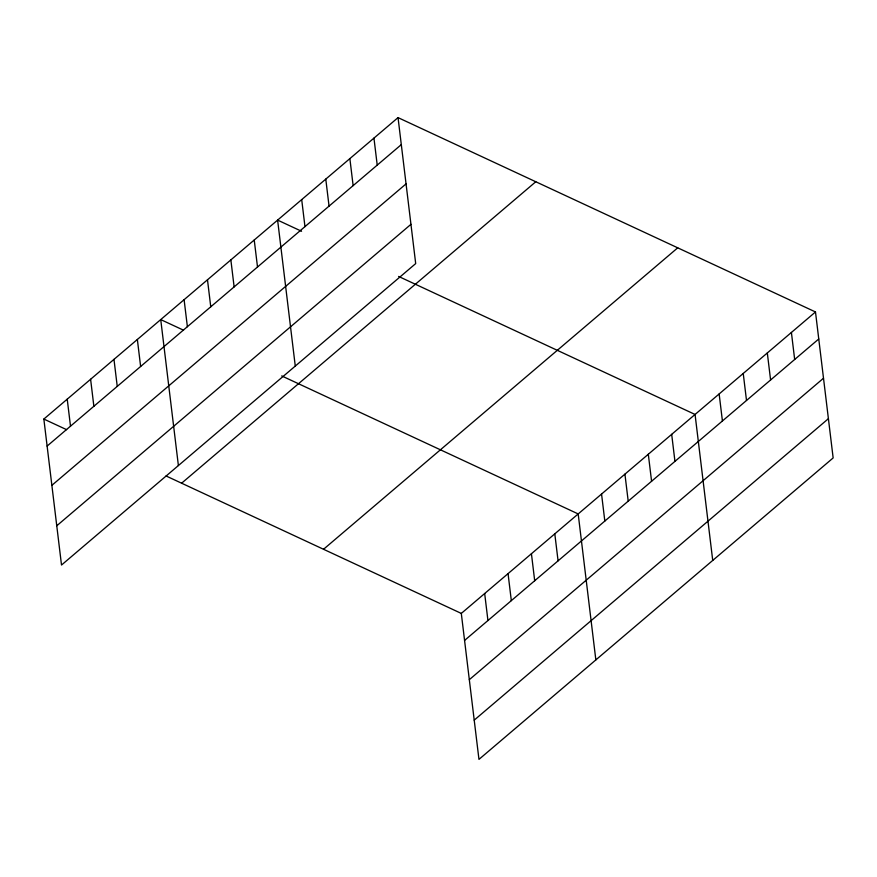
<?xml version="1.0" encoding="UTF-8"?>
<svg xmlns="http://www.w3.org/2000/svg" width="877" height="877" viewBox="0 0 877 877"><rect width="100%" height="100%" fill="white"/><g stroke="black" fill="none" stroke-linecap="round" stroke-linejoin="round"><path stroke-width="1.32" d="M398.037 117.617L415.698 263.582L61.511 565.04L43.85 419.063L398.037 117.617L815.489 311.96L833.15 457.937L478.963 759.383L461.302 613.418L815.489 311.96M47.117 446.075L401.304 144.628M51.875 485.332L406.051 183.885M56.764 525.783L410.951 224.326M181.605 483.205L535.792 181.747M323.536 549.276L677.724 247.829M464.569 640.429L818.756 338.982M469.316 679.686L823.503 378.239M474.216 720.138L828.403 418.68M301.567 231.265L277.614 220.105L295.275 366.082M398.596 276.43L695.066 414.459L712.727 560.425M183.49 330.18L160.732 319.59L178.393 465.555M281.714 375.915L578.184 513.933L595.845 659.91M43.85 419.063L66.608 429.664M166.038 475.948L461.302 613.418M791.405 332.46L794.672 359.482M767.32 352.96L770.587 379.982M743.236 373.459L746.502 400.471M719.151 393.959L722.418 420.971M671.683 434.356L674.95 461.368M648.311 454.253L651.578 481.265M624.928 474.15L628.206 501.162M601.556 494.047L604.823 521.059M554.801 533.83L558.079 560.852M531.429 553.727L534.696 580.749M508.057 573.624L511.324 600.635M484.674 593.521L487.941 620.532M373.953 138.106L377.22 165.128M349.868 158.605L353.135 185.628M325.784 179.105L329.05 206.128M301.699 199.605L304.966 226.617M254.231 240.002L257.509 267.014M230.859 259.899L234.126 286.911M207.487 279.796L210.754 306.807M184.104 299.693L187.382 326.704M137.36 339.476L140.627 366.498M113.977 359.373L117.244 386.395M90.605 379.27L93.872 406.292M67.222 399.167L70.5 426.178"/></g></svg>
